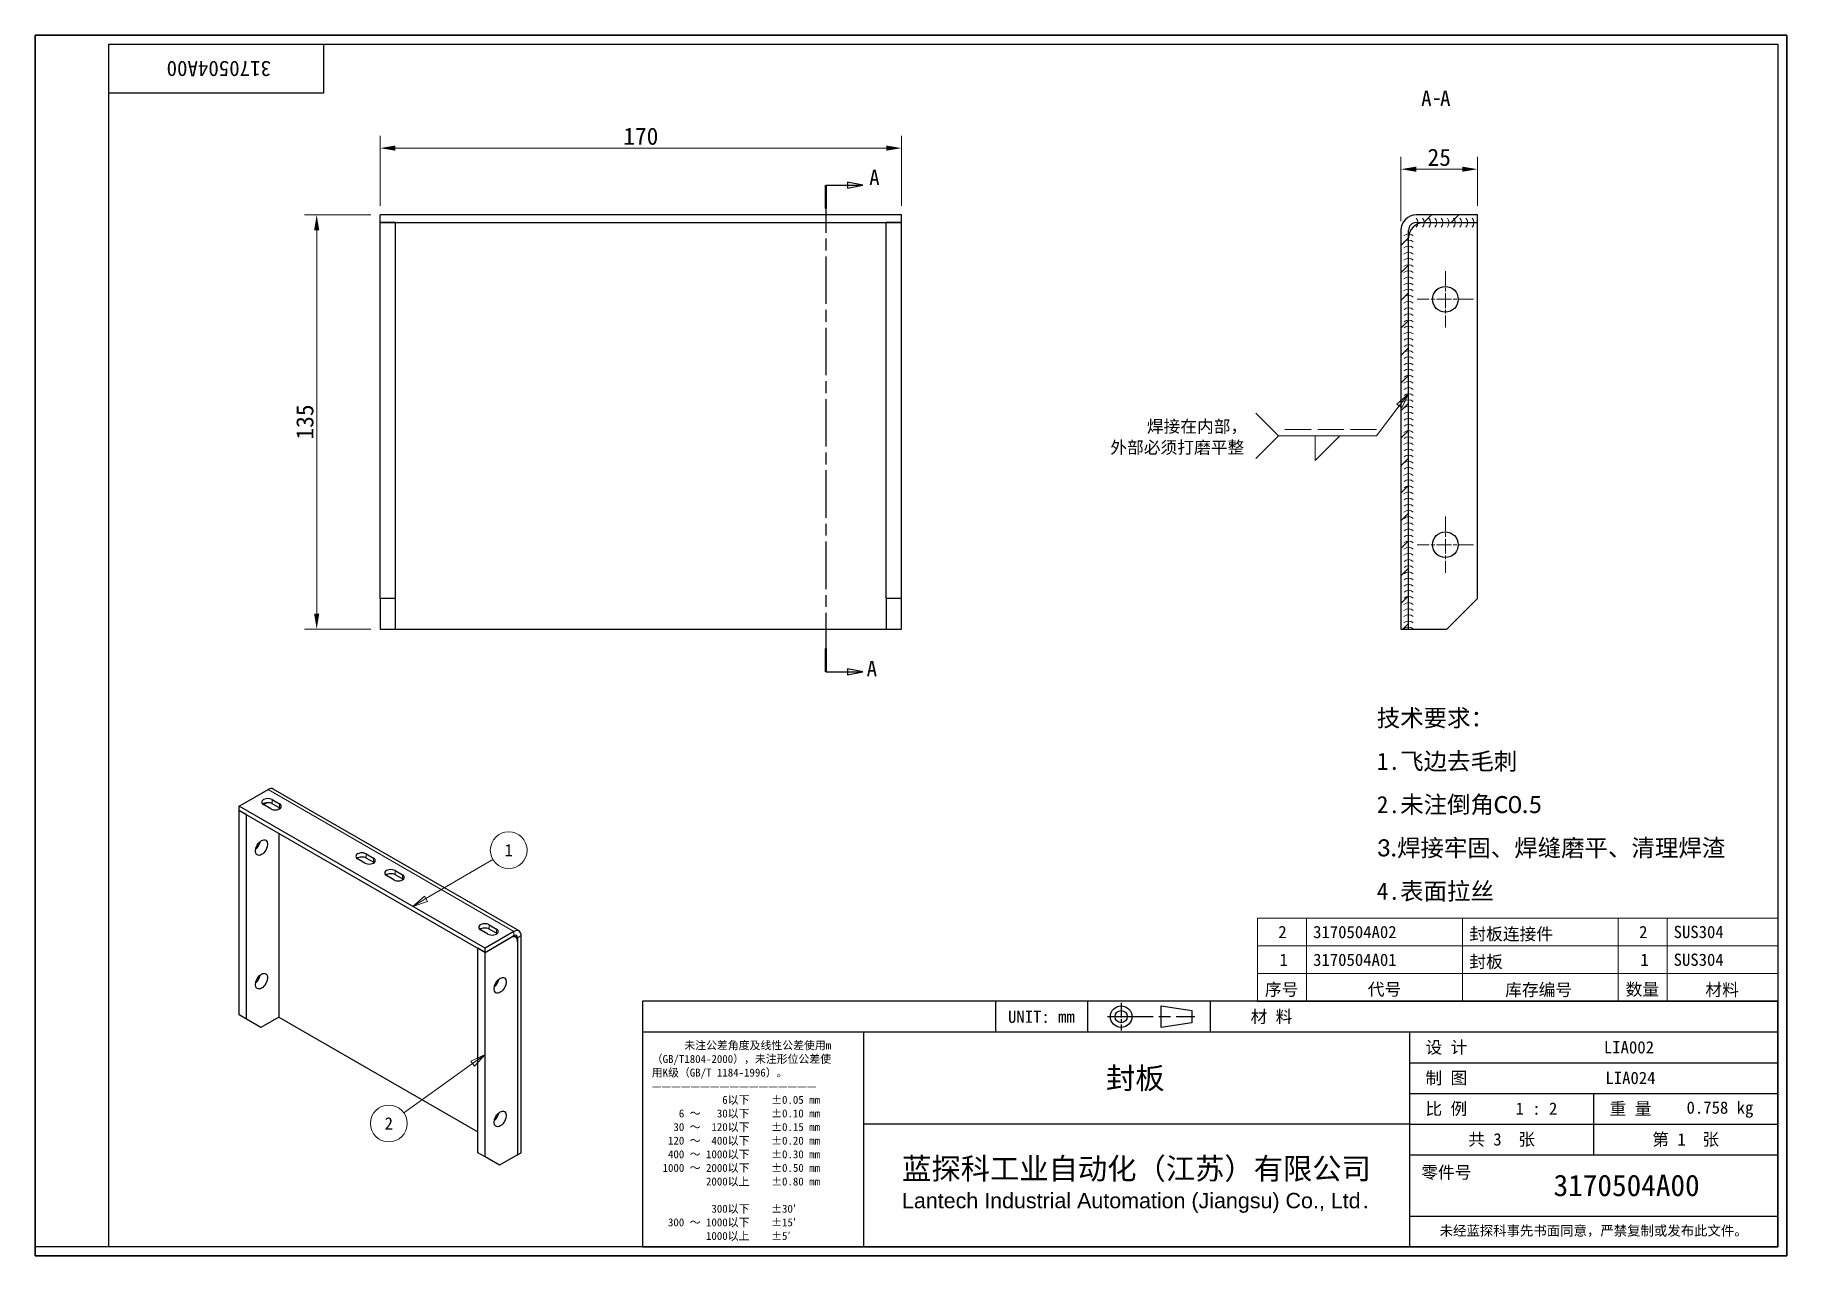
# Model space of a CAD drawing. Header units: millimetres. Extents: x 12 to 583, y 11 to 409.
import ezdxf
from ezdxf.enums import TextEntityAlignment as Align

# ---------------------------------------------------------------- set-up
doc = ezdxf.new("R2010")
doc.units = ezdxf.units.MM
doc.header["$LTSCALE"] = 2
doc.linetypes.add('CHAIN', pattern=[0.3543, 0.2362, -0.0295, 0.0591, -0.0295])
doc.linetypes.add('DASHED', pattern=[0.2067, 0.1654, -0.0413])
for name, color, linetype, lineweight in [('1', 7, 'Continuous', 18), ('剖面线 (ISO)', 7, 'Continuous', 18), ('可见 (ISO)', 7, 'Continuous', 25), ('可见窄的 (ISO)', 7, 'Continuous', 18), ('图框 (ISO)', 7, 'Continuous', 35), ('标题 (ISO)', 7, 'Continuous', 25)]:
    doc.layers.add(name, color=color, linetype=linetype, lineweight=lineweight)
for name, color, linetype, lineweight, true_color in [('中心标记 (ISO)', 1, 'CHAIN', 18, 0xff0000), ('剖切线 (ISO)', 7, 'CHAIN', 25, 0x008000), ('尺寸 (ISO)', 7, 'Continuous', 18, 0x008000), ('符号 (ISO)', 7, 'Continuous', 18, 0x008000)]:
    doc.layers.add(name, color=color, linetype=linetype, lineweight=lineweight, true_color=true_color)
doc.styles.add('HZ_33', font='simfang.ttf')
doc.styles.add('文本样式164', font='SimSun.ttf')
doc.styles.add('文本样式165', font='SimSun.ttf')
doc.styles.add('文本样式179', font='calibri.ttf')
doc.styles.add('文本样式74', font='SimSun.ttf')
doc.styles.add('最新国标', font='simfang.ttf')
doc.styles.add('注释文本 (ISO)', font='simfang.ttf')
doc.dimstyles.new('默认 (GB)', dxfattribs={"dimscale": 2, "dimtxt": 2.8, "dimasz": 2.5, "dimexe": 2, "dimexo": 1.5, "dimgap": 0.5, "dimtad": 1, "dimtoh": 1, "dimdsep": 46, "dimtxsty": '最新国标', "dimcen": 0.09, "dimdle": 10, "dimclrd": 256, "dimclre": 256, "dimclrt": 256, "dimaunit": 1, "dimadec": 3, "dimazin": 2, "dimtfac": 0.535714, "dimtdec": 3, "dimtmove": 0, "dimatfit": 3, "dimfxl": 0, "dimtolj": 1, "dimlwd": -1, "dimlwe": -1, "dimarcsym": 0})

# ---------------------------------------------------------------- blocks, each defined once
blk = doc.blocks.new('图框 最新国标')
at = {"layer": '图框 (ISO)'}
for p, q in [((6, 7), (6, 204.5)), ((6, 204.5), (291.5, 204.5)), ((291.5, 204.5), (291.5, 5.5)), ((6, 7), (6, 5.5)), ((6, 7), (6, 5.5)), ((291.5, 5.5), (6, 5.5))]:
    blk.add_line(p, q, dxfattribs=at)
at = {"layer": '图框 (ISO)', "color": 7, "linetype": 'Continuous', "lineweight": 25}
for p, q in [((18, 203), (290, 203)), ((18, 7), (18, 203)), ((18, 203), (290, 203)), ((53, 203), (53, 195)), ((290, 203), (290, 7)), ((290, 203), (290, 7)), ((53, 195), (18, 195)), ((290, 7), (6, 7)), ((290, 7), (18, 7))]:
    blk.add_line(p, q, dxfattribs=at)
at = {"layer": '图框 (ISO)', "style": '文本样式74'}
blk.add_attdef('零件代号_001', (44.45, 200.25), '', height=2.5, rotation=180, dxfattribs=at)
blk = doc.blocks.new('标题栏 最新国标')
at = {"layer": '标题 (ISO)'}
for p, q in [((381.98, -183.84), (196.98, -183.84)), ((196.98, -183.84), (196.98, -223.84)), ((254.48, -183.84), (254.48, -188.84)), ((269.48, -183.84), (269.48, -188.84)), ((281.48, -188.09), (281.48, -184.59)), ((281.48, -184.59), (286.48, -185.34)), ((286.48, -185.34), (286.48, -187.34)), ((289.48, -183.84), (289.48, -188.84)), ((381.98, -223.84), (381.98, -183.84)), ((383.48, -183.84), (383.48, -225.34)), ((286.48, -187.34), (281.48, -188.09)), ((196.98, -188.84), (381.98, -188.84)), ((232.98, -188.84), (232.98, -223.84)), ((321.98, -188.84), (321.98, -223.84)), ((321.98, -193.84), (381.98, -193.84)), ((321.98, -198.84), (381.98, -198.84)), ((351.98, -198.84), (351.98, -208.84)), ((321.98, -203.84), (232.98, -203.84)), ((321.98, -203.84), (381.98, -203.84)), ((321.98, -208.84), (381.98, -208.84)), ((321.98, -218.84), (381.98, -218.84)), ((196.98, -223.84), (381.98, -223.84)), ((383.48, -225.34), (196.98, -225.34))]:
    blk.add_line(p, q, dxfattribs=at)
at = {"layer": '标题 (ISO)', "linetype": 'CHAIN', "ltscale": 5.000333}
blk.add_line((274.98, -184.09), (274.98, -188.59), dxfattribs=at)
at = {"layer": '标题 (ISO)', "linetype": 'CHAIN', "ltscale": 15.834605}
blk.add_line((272.73, -186.34), (286.98, -186.34), dxfattribs=at)
at = {"layer": '标题 (ISO)'}
for radius in [1.75, 1]:
    blk.add_circle((274.98, -186.34), radius, dxfattribs=at)
at = {"layer": '1', "style": '文本样式164'}
for s, p in [('UNIT: mm', (261.98, -186.34)), ('材 料', (299.48, -186.34)), ('设 计', (327.98, -191.34)), ('制 图', (327.98, -196.34)), ('比 例', (327.98, -201.34)), ('重 量', (357.98, -201.34)), ('共 3  张', (336.98, -206.34)), ('第 1  张', (366.98, -206.34))]:
    blk.add_text(s, height=2, dxfattribs=at).set_placement(p, align=Align.MIDDLE_CENTER)
at = {"layer": '标题 (ISO)', "style": '注释文本 (ISO)'}
for s, insert, char_height, attachment_point, line_spacing_factor in [('\\fSimSun|b0|i0;{\\H1.3000;      未注公差角度及线性公差使用m\\P}\\fSimSun|b0|i0;{\\H1.3000;（GB/T1804-2000），未注形位公差使\\P}\\fSimSun|b0|i0;{\\H1.3000;用K级（GB/T 1184-1996）。\\P}\\fSimSun|b0|i0;{\\H1.3000;—————————————————\\P}\\fSimSun|b0|i0;{\\H1.3000;             6以下    ±0.05 mm\\P}\\fSimSun|b0|i0;{\\H1.3000;     6 ～   30以下    ±0.10 mm\\P}\\fSimSun|b0|i0;{\\H1.3000;    30 ～  120以下    ±0.15 mm\\P}\\fSimSun|b0|i0;{\\H1.3000;   120 ～  400以下    ±0.20 mm\\P}\\fSimSun|b0|i0;{\\H1.3000;   400 ～ 1000以下    ±0.30 mm\\P}\\fSimSun|b0|i0;{\\H1.3000;  1000 ～ 2000以下    ±0.50 mm\\P}\\fSimSun|b0|i0;{\\H1.3000;          2000以上    ±0.80 mm\\P}\\fSimSun|b0|i0;{\\H1.3000;\\P}\\fSimSun|b0|i0;{\\H1.3000;           300以下    ±30′\\P}\\fSimSun|b0|i0;{\\H1.3000;   300 ～ 1000以下    ±15′\\P}\\fSimSun|b0|i0;{\\H1.3000;          1000以上    ±5′}', (198.48, -206.63), 1.3, 4, 1.023913), ('{\\fMicrosoft YaHei|b0|i0|c134|p34;\\H1.75x;蓝探科工业自动化（江苏）有限公司\\P\\fArial|b0|i0|c0|p34;\\H0.71429x;Lantech Industrial Automation (Jiangsu) Co., Ltd\\fFangSong|b0|i0|c134|p49;.\\H1.15195x; }', (277.48, -213.84), 2, 5, 0.978695)]:
    blk.add_mtext(s, dxfattribs=dict(at, insert=insert, char_height=char_height, attachment_point=attachment_point, line_spacing_factor=line_spacing_factor))
at = {"layer": '标题 (ISO)', "attachment_point": 5, "style": '注释文本 (ISO)'}
for s, insert, char_height in [('\\fFangSong|b0|i0;LIA024', (357.98, -196.34), 2), ('\\fFangSong|b0|i0;零件号', (327.98, -211.84), 2), ('\\fSimSun|b0|i0;{\\H1.6000;未经蓝探科事先书面同意，严禁复制或发布此文件。}', (351.98, -221.34), 1.6)]:
    blk.add_mtext(s, dxfattribs=dict(at, insert=insert, char_height=char_height))
at = {"layer": '标题 (ISO)', "style": '注释文本 (ISO)'}
blk.add_attdef('材料', text='', height=2, dxfattribs=at).set_placement((324.48, -186.34), align=Align.MIDDLE_CENTER)
at = {"layer": '标题 (ISO)'}
for tag, p, height, style in [('设计人_001', (353.65, -192.33), 2, '注释文本 (ISO)'), ('库存编号_001', (272.51, -198.11), 3.5, '文本样式165'), ('视图比例_001', (339.26, -202.33), 2, '注释文本 (ISO)'), ('质量\\P3;_001', (367.12, -202.16), 2, '注释文本 (ISO)'), ('零件代号_001', (345.45, -215.59), 3.5, '文本样式165')]:
    blk.add_attdef(tag, p, '', height=height, dxfattribs=dict(at, style=style))
blk = doc.blocks.new('二维转换剖视图0')
at = {"layer": '剖切线 (ISO)', "linetype": 'CHAIN', "ltscale": 16.395847}
blk.add_line((134.89, 180.03), (134.89, 100.7), dxfattribs=at)
at = {"layer": '剖切线 (ISO)', "linetype": 'Continuous', "lineweight": 50}
for p, q in [((134.89, 180.03), (134.89, 176.22)), ((134.89, 104.51), (134.89, 100.7))]:
    blk.add_line(p, q, dxfattribs=at)
at = {"layer": '剖切线 (ISO)', "linetype": 'Continuous'}
for p, q in [((134.89, 180.03), (138.39, 180.03)), ((140.89, 180.03), (138.39, 180.53)), ((138.39, 180.53), (138.39, 179.53)), ((138.39, 180.03), (140.89, 180.03)), ((138.39, 179.53), (140.89, 180.03)), ((134.89, 100.7), (138.39, 100.7)), ((140.89, 100.7), (138.39, 101.2)), ((138.39, 101.2), (138.39, 100.2)), ((138.39, 100.7), (140.89, 100.7)), ((138.39, 100.2), (140.89, 100.7))]:
    blk.add_line(p, q, dxfattribs=at)
at = {"layer": '剖切线 (ISO)', "linetype": 'Continuous', "flags": 128}
for points in [[(138.39, 179.53), (140.89, 180.03), (138.39, 180.53), (138.39, 179.53)], [(138.39, 100.2), (140.89, 100.7), (138.39, 101.2), (138.39, 100.2)]]:
    blk.add_lwpolyline(points, dxfattribs=at)
at = {"layer": '剖切线 (ISO)'}
for points in [[(138.39, 179.53), (140.89, 180.03), (138.39, 180.53), (138.39, 179.53)], [(138.39, 100.2), (140.89, 100.7), (138.39, 101.2), (138.39, 100.2)]]:
    blk.add_solid(points, dxfattribs=at)
at = {"layer": '剖切线 (ISO)', "char_height": 2.5, "attachment_point": 7, "style": 'HZ_33'}
for insert in [(141.94, 180.03), (141.52, 99.99)]:
    blk.add_mtext('A', dxfattribs=dict(at, insert=insert))
blk = doc.blocks.new('*D6')
at = {"layer": 'Defpoints', "color": 0, "transparency": 16777216}
for p in [(124.44, 372.13), (124.44, 350.36), (294.44, 350.36)]:
    blk.add_point(p, dxfattribs=at)
at = {"layer": '尺寸 (ISO)', "color": 116, "true_color": 0x00803f, "transparency": 16777216}
for p, q in [((124.44, 353.36), (124.44, 376.13)), ((289.44, 372.13), (129.44, 372.13)), ((294.44, 353.36), (294.44, 376.13))]:
    blk.add_line(p, q, dxfattribs=at)
for points in [[(129.44, 372.97), (129.44, 371.3), (124.44, 372.13)], [(289.44, 372.97), (289.44, 371.3), (294.44, 372.13)]]:
    blk.add_solid(points, dxfattribs=at)
at = {"layer": '尺寸 (ISO)', "transparency": 16777216, "insert": (209.44, 375.97), "char_height": 5.6, "attachment_point": 5, "style": '最新国标'}
blk.add_mtext('\\A1;170', dxfattribs=at)
blk = doc.blocks.new('*D7')
at = {"layer": 'Defpoints', "color": 0, "transparency": 16777216}
for p in [(482.17, 365.27), (482.17, 350.36), (457.17, 345.36)]:
    blk.add_point(p, dxfattribs=at)
at = {"layer": '尺寸 (ISO)', "color": 116, "true_color": 0x00803f, "transparency": 16777216}
for p, q in [((457.17, 348.36), (457.17, 369.27)), ((482.17, 353.36), (482.17, 369.27)), ((462.17, 365.27), (477.17, 365.27))]:
    blk.add_line(p, q, dxfattribs=at)
for points in [[(462.17, 366.1), (462.17, 364.43), (457.17, 365.27)], [(477.17, 366.1), (477.17, 364.43), (482.17, 365.27)]]:
    blk.add_solid(points, dxfattribs=at)
at = {"layer": '尺寸 (ISO)', "transparency": 16777216, "insert": (469.67, 369.1), "char_height": 5.6, "attachment_point": 5, "style": '最新国标'}
blk.add_mtext('\\A1;25', dxfattribs=at)
blk = doc.blocks.new('Caterpillar1')
at = {"layer": '符号 (ISO)'}
for centre in [(230.26, 173.93), (231.27, 173.93), (232.29, 173.93), (233.3, 173.93), (234.31, 173.93), (235.32, 173.93), (236.33, 173.93), (237.34, 173.93), (238.35, 173.93), (239.36, 173.93)]:
    blk.add_arc(centre, 1.12, 318.1897, 41.8103, dxfattribs=at)
blk = doc.blocks.new('Caterpillar2')
at = {"layer": '符号 (ISO)'}
for centre, radius in [((229.84, 170.95), 1.13), ((229.84, 169.95), 1.13), ((229.84, 168.95), 1.13), ((229.84, 167.95), 1.13), ((229.84, 166.95), 1.13), ((229.84, 165.94), 1.13), ((229.84, 164.94), 1.13), ((229.84, 163.94), 1.13), ((229.84, 162.94), 1.13), ((229.84, 161.94), 1.13), ((229.84, 160.94), 1.13), ((229.84, 159.94), 1.13), ((229.84, 158.93), 1.12), ((229.84, 157.93), 1.12), ((229.84, 156.93), 1.12), ((229.84, 155.93), 1.12), ((229.84, 154.93), 1.13), ((229.84, 153.93), 1.12), ((229.84, 152.92), 1.12), ((229.84, 151.92), 1.13), ((229.84, 150.92), 1.12), ((229.84, 149.92), 1.12), ((229.84, 148.92), 1.12), ((229.84, 147.92), 1.12), ((229.84, 146.92), 1.13), ((229.84, 145.91), 1.12), ((229.84, 144.91), 1.12), ((229.84, 143.91), 1.13), ((229.84, 142.91), 1.12), ((229.84, 141.91), 1.13), ((229.84, 140.91), 1.12), ((229.84, 139.9), 1.12), ((229.84, 138.9), 1.13), ((229.84, 137.9), 1.12), ((229.84, 136.9), 1.13), ((229.84, 135.9), 1.12), ((229.84, 134.9), 1.12), ((229.84, 133.9), 1.13), ((229.84, 132.89), 1.12), ((229.84, 131.89), 1.13), ((229.84, 130.89), 1.12), ((229.84, 129.89), 1.12), ((229.84, 128.89), 1.13), ((229.84, 127.89), 1.12), ((229.84, 126.88), 1.12), ((229.84, 125.88), 1.13), ((229.84, 124.88), 1.12), ((229.84, 123.88), 1.13), ((229.84, 122.88), 1.12), ((229.84, 121.88), 1.12), ((229.84, 120.87), 1.13), ((229.84, 119.87), 1.13), ((229.84, 118.87), 1.13), ((229.84, 117.87), 1.12), ((229.84, 116.87), 1.12), ((229.84, 115.87), 1.12), ((229.84, 114.87), 1.12), ((229.84, 113.86), 1.12), ((229.84, 112.86), 1.12), ((229.84, 111.86), 1.12), ((229.84, 110.86), 1.13), ((229.84, 109.86), 1.13), ((229.84, 108.86), 1.13), ((229.84, 107.85), 1.13), ((229.84, 106.85), 1.13)]:
    blk.add_arc(centre, radius, 48.1897, 131.8103, dxfattribs=at)
blk = doc.blocks.new('明细栏')
at = {"layer": '符号 (ISO)'}
for p, q in [((290, 60.58), (205.2, 60.58)), ((205.2, 60.58), (205.2, 51.53)), ((213.2, 60.58), (213.2, 51.53)), ((238.6, 60.58), (238.6, 51.53)), ((264, 60.58), (264, 51.53)), ((272, 60.58), (272, 51.53)), ((290, 60.58), (290, 51.53)), ((290, 56.05), (205.2, 56.05)), ((290, 51.53), (205.2, 51.53)), ((205.2, 47), (205.2, 51.53)), ((213.2, 47), (213.2, 51.53)), ((238.6, 47), (238.6, 51.53)), ((264, 47), (264, 51.53)), ((272, 47), (272, 51.53)), ((290, 47), (290, 51.53)), ((290, 47), (205.2, 47))]:
    blk.add_line(p, q, dxfattribs=at)
at = {"layer": '符号 (ISO)', "char_height": 2, "attachment_point": 7, "style": '注释文本 (ISO)'}
for s, insert in [('2', (208.61, 57.3)), ('3170504A02', (214.28, 57.27)), ('封板连接件', (239.74, 56.75)), ('2', (267.41, 57.3)), ('SUS304', (273.03, 57.28)), ('1', (208.81, 52.77)), ('3170504A01', (214.28, 52.74)), ('封板', (239.74, 52.23)), ('1', (267.61, 52.77)), ('SUS304', (273.03, 52.75)), ('序号', (206.42, 47.71)), ('代号', (223.19, 47.73)), ('库存编号', (245.58, 47.66)), ('数量', (265.21, 47.72)), ('材料', (278.21, 47.68))]:
    blk.add_mtext(s, dxfattribs=dict(at, insert=insert))
blk = doc.blocks.new('引出序号1')
at = {"layer": '符号 (ISO)'}
for p, q in [((69.7, 63.74), (80.6, 70.11)), ((69.45, 64.17), (67.54, 62.47)), ((69.7, 63.74), (67.54, 62.47)), ((67.54, 62.47), (69.95, 63.3)), ((69.95, 63.3), (69.45, 64.17))]:
    blk.add_line(p, q, dxfattribs=at)
at = {"layer": '符号 (ISO)', "flags": 128}
blk.add_lwpolyline([(69.45, 64.17), (67.54, 62.47), (69.95, 63.3), (69.45, 64.17)], dxfattribs=at)
at = {"layer": '符号 (ISO)'}
blk.add_circle((83.19, 71.63), 3, dxfattribs=at)
blk.add_solid([(69.45, 64.17), (67.54, 62.47), (69.95, 63.3), (69.45, 64.17)], dxfattribs=at)
at = {"layer": '符号 (ISO)', "insert": (83.19, 71.63), "char_height": 2, "attachment_point": 5, "style": '注释文本 (ISO)'}
blk.add_mtext('1', dxfattribs=at)
blk = doc.blocks.new('引出序号2')
at = {"layer": '符号 (ISO)'}
for p, q in [((79.33, 38.32), (77.01, 37.27)), ((77.01, 37.27), (77.59, 36.46)), ((77.3, 36.86), (79.33, 38.32)), ((77.59, 36.46), (79.33, 38.32)), ((77.3, 36.86), (66.08, 28.84))]:
    blk.add_line(p, q, dxfattribs=at)
at = {"layer": '符号 (ISO)', "flags": 128}
blk.add_lwpolyline([(77.59, 36.46), (79.33, 38.32), (77.01, 37.27), (77.59, 36.46)], dxfattribs=at)
at = {"layer": '符号 (ISO)'}
blk.add_circle((63.65, 27.1), 3, dxfattribs=at)
blk.add_solid([(77.59, 36.46), (79.33, 38.32), (77.01, 37.27), (77.59, 36.46)], dxfattribs=at)
at = {"layer": '符号 (ISO)', "insert": (63.65, 27.1), "char_height": 2, "attachment_point": 5, "style": '注释文本 (ISO)'}
blk.add_mtext('2', dxfattribs=at)
blk = doc.blocks.new('焊接符号标识符1')
at = {"layer": '符号 (ISO)'}
for p, q in [((229.84, 146.04), (227.93, 144.35)), ((228.33, 144.04), (229.84, 146.04)), ((228.73, 143.74), (229.84, 146.04)), ((208.63, 139.16), (204.93, 142.86)), ((228.33, 144.04), (224.63, 139.16)), ((227.93, 144.35), (228.73, 143.74)), ((208.63, 139.16), (204.93, 135.46)), ((224.63, 139.16), (208.63, 139.16)), ((214.63, 139.16), (218.63, 139.16)), ((218.63, 139.16), (214.63, 135.16)), ((214.63, 135.16), (214.63, 139.16))]:
    blk.add_line(p, q, dxfattribs=at)
at = {"layer": '符号 (ISO)', "linetype": 'DASHED', "ltscale": 12.901145}
blk.add_line((224.63, 140.21), (208.63, 140.21), dxfattribs=at)
at = {"layer": '符号 (ISO)', "flags": 128}
blk.add_lwpolyline([(228.73, 143.74), (229.84, 146.04), (227.93, 144.35), (228.73, 143.74)], dxfattribs=at)
at = {"layer": '符号 (ISO)'}
blk.add_solid([(228.73, 143.74), (229.84, 146.04), (227.93, 144.35), (228.73, 143.74)], dxfattribs=at)
at = {"layer": '符号 (ISO)', "char_height": 2, "attachment_point": 7, "style": '注释文本 (ISO)'}
for s, insert in [('焊接在内部，', (187.18, 139.42)), ('外部必须打磨平整', (181.23, 136.06))]:
    blk.add_mtext(s, dxfattribs=dict(at, insert=insert))
blk = doc.blocks.new('*D14')
at = {"layer": 'Defpoints', "color": 0, "transparency": 16777216}
for p in [(124.44, 350.36), (103.8, 215.36), (124.44, 215.36)]:
    blk.add_point(p, dxfattribs=at)
at = {"layer": '尺寸 (ISO)', "color": 116, "true_color": 0x00803f, "transparency": 16777216}
for p, q in [((121.44, 350.36), (99.8, 350.36)), ((103.8, 345.36), (103.8, 220.36)), ((121.44, 215.36), (99.8, 215.36))]:
    blk.add_line(p, q, dxfattribs=at)
for points in [[(102.96, 345.36), (104.63, 345.36), (103.8, 350.36)], [(102.96, 220.36), (104.63, 220.36), (103.8, 215.36)]]:
    blk.add_solid(points, dxfattribs=at)
at = {"layer": '尺寸 (ISO)', "transparency": 16777216, "insert": (99.97, 282.86), "char_height": 5.6, "attachment_point": 5, "rotation": 90, "style": '最新国标'}
blk.add_mtext('\\A1;135', dxfattribs=at)

msp = doc.modelspace()

# ---------------------------------------------------------------- hatches: boundary and pattern name
at = {"layer": '剖面线 (ISO)'}
h = msp.add_hatch(dxfattribs=at)
h.set_pattern_fill('ANSI31', color=256, scale=50.8, style=0)
h.set_pattern_definition([(45, (0, 0), (-4.49013, 4.49013), [])])
edge = h.paths.add_edge_path()
edge.add_line((482.174, 350.356), (462.174, 350.356))
edge.add_ellipse((462.174, 345.356), major_axis=(-5, 0), ratio=1, start_angle=270, end_angle=360)
edge.add_line((457.174, 345.356), (457.174, 215.356))
edge.add_line((457.174, 215.356), (459.674, 215.356))
edge.add_line((459.674, 215.356), (459.674, 345.356))
edge.add_ellipse((462.174, 345.356), major_axis=(0, 2.5), ratio=1, start_angle=0, end_angle=90, ccw=False)
edge.add_line((462.174, 347.856), (482.174, 347.856))
edge.add_line((482.174, 347.856), (482.174, 350.356))

# ---------------------------------------------------------------- linework, layer by layer
at = {"layer": '中心标记 (ISO)', "ltscale": 10.209674}
for p, q in [((471.674, 332.044), (471.674, 313.668)), ((480.862, 322.856), (462.486, 322.856)), ((471.674, 252.044), (471.674, 233.668)), ((480.862, 242.856), (462.486, 242.856))]:
    msp.add_line(p, q, dxfattribs=at)
at = {"layer": '可见 (ISO)'}
for p, q in [((294.438, 350.356), (124.438, 350.356)), ((124.438, 347.856), (124.438, 350.356)), ((294.438, 347.856), (294.438, 350.356)), ((482.174, 350.356), (462.174, 350.356)), ((482.174, 347.856), (482.174, 350.356)), ((124.438, 347.856), (294.438, 347.856)), ((124.438, 225.356), (124.438, 347.856)), ((129.438, 347.856), (124.438, 347.856)), ((129.438, 225.356), (129.438, 347.856)), ((289.438, 225.356), (289.438, 347.856)), ((294.438, 347.856), (289.438, 347.856)), ((294.438, 225.356), (294.438, 347.856)), ((457.174, 345.356), (457.174, 215.356)), ((459.674, 215.356), (459.674, 345.356)), ((462.174, 347.856), (482.174, 347.856)), ((482.174, 225.356), (482.174, 347.856)), ((124.438, 225.356), (124.438, 215.356)), ((129.438, 225.356), (124.438, 225.356)), ((129.438, 215.356), (129.438, 225.356)), ((289.438, 225.356), (289.438, 215.356)), ((294.438, 225.356), (289.438, 225.356)), ((294.438, 215.356), (294.438, 225.356)), ((482.174, 225.356), (472.174, 215.356)), ((124.438, 215.356), (129.438, 215.356)), ((129.438, 215.356), (289.438, 215.356)), ((289.438, 215.356), (294.438, 215.356)), ((457.174, 215.356), (459.674, 215.356)), ((459.674, 215.356), (472.174, 215.356)), ((78.521, 157.607), (87.949, 163.05)), ((169.754, 116.947), (89.615, 163.215)), ((158.659, 111.338), (78.521, 157.607)), ((78.521, 156.246), (78.521, 157.607)), ((78.521, 156.246), (158.659, 109.978)), ((78.521, 89.565), (78.521, 156.246)), ((80.878, 154.885), (78.521, 156.246)), ((80.878, 88.204), (80.878, 154.885)), ((86.487, 158.124), (87.505, 158.711)), ((88.844, 156.763), (86.487, 158.124)), ((89.316, 159.757), (91.673, 158.396)), ((91.673, 157.035), (89.316, 158.396)), ((91.484, 157.144), (91.484, 156.667)), ((91.484, 148.761), (91.484, 88.885)), ((119.486, 139.072), (117.129, 140.433)), ((119.957, 142.066), (122.314, 140.705)), ((122.314, 139.344), (119.957, 140.705)), ((128.914, 133.629), (126.557, 134.99)), ((129.385, 136.623), (131.742, 135.262)), ((131.742, 133.901), (129.385, 135.262)), ((159.555, 115.938), (157.198, 117.299)), ((168.087, 116.782), (158.659, 111.338)), ((158.659, 109.978), (168.087, 115.421)), ((158.659, 109.978), (166.909, 114.74)), ((160.026, 118.932), (162.383, 117.571)), ((162.383, 116.21), (160.026, 117.571)), ((168.576, 114.906), (167.885, 115.304)), ((169.266, 114.74), (169.266, 43.977)), ((170.444, 44.658), (170.444, 115.421)), ((156.302, 44.658), (156.302, 111.338)), ((158.659, 109.978), (156.302, 111.338)), ((158.659, 109.978), (158.659, 111.338)), ((158.659, 43.297), (158.659, 109.978)), ((169.266, 113.38), (169.266, 43.977)), ((80.878, 88.204), (78.521, 89.565)), ((85.592, 85.483), (80.878, 88.204)), ((91.484, 88.885), (85.592, 85.483)), ((91.484, 88.885), (156.302, 51.462)), ((158.659, 43.297), (156.302, 44.658)), ((163.373, 40.575), (158.659, 43.297)), ((169.266, 43.977), (163.373, 40.575)), ((169.266, 43.977), (170.444, 44.658))]:
    msp.add_line(p, q, dxfattribs=at)
for centre in [(471.674, 322.856), (471.674, 242.856)]:
    msp.add_circle(centre, 4.188, dxfattribs=at)
for centre, radius in [((462.174, 345.356), 5), ((464.674, 342.856), 5), ((462.174, 345.356), 2.5)]:
    msp.add_arc(centre, radius, 90, 180, dxfattribs=at)
for centre, major_axis, start_param, end_param in [((87.902, 158.94), (-2, 0), 3.9269908, 7.0685835), ((87.949, 160.328), (1.667, 2.887), 0, 0.7853982), ((87.902, 157.579), (-2, 0), 3.9269908, 5.6530481), ((90.259, 157.579), (2, 0), 3.9269908, 7.0685835), ((90.259, 156.218), (-2, 0), 3.7717299, 3.9269908), ((83.47, 145.495), (1.396, 2.418), 4.1466744, 5.2781035), ((118.543, 141.249), (-2, 0), 3.9269908, 7.0685835), ((118.543, 139.889), (-2, 0), 3.9269908, 5.6530481), ((120.9, 139.889), (2, 0), 3.9269908, 7.0685835), ((120.9, 138.528), (-2, 0), 3.7717299, 3.9269908), ((127.971, 135.806), (-2, 0), 3.9269908, 7.0685835), ((127.971, 134.445), (-2, 0), 3.9269908, 5.6530481), ((130.328, 134.445), (2, 0), 3.9269908, 7.0685835), ((130.328, 133.084), (-2, 0), 3.7717299, 3.9269908), ((158.612, 118.115), (-2, 0), 3.9269908, 7.0685835), ((158.612, 116.754), (-2, 0), 3.9269908, 5.6530481), ((160.969, 116.754), (2, 0), 3.9269908, 7.0685835), ((160.969, 115.394), (-2, 0), 3.7717299, 3.9269908), ((166.909, 112.019), (1.667, 2.887), 5.4977871, 7.0685835), ((168.087, 114.06), (1.667, 2.887), 5.4977871, 7.0685835), ((168.087, 114.06), (0.833, 1.443), 5.4977871, 7.0685835), ((83.47, 101.949), (1.396, 2.418), 4.1466744, 5.2781035), ((161.252, 100.588), (1.396, 2.418), 4.1466744, 5.2781035), ((161.252, 57.041), (1.396, 2.418), 4.1466744, 5.2781035)]:
    msp.add_ellipse(centre, major_axis=major_axis, ratio=0.5773503, start_param=start_param, end_param=end_param, dxfattribs=at)
for centre in [(85.827, 144.134), (85.827, 100.588), (163.609, 99.227), (163.609, 55.681)]:
    msp.add_ellipse(centre, major_axis=(1.396, 2.418), ratio=0.5773503, dxfattribs=at)
at = {"layer": '可见窄的 (ISO)'}
for p, q in [((87.949, 163.05), (168.087, 116.782)), ((89.316, 159.757), (89.316, 158.396)), ((91.673, 158.396), (91.673, 157.035)), ((119.957, 142.066), (119.957, 140.705)), ((122.314, 140.705), (122.314, 139.344)), ((129.385, 136.623), (129.385, 135.262)), ((131.742, 135.262), (131.742, 133.901)), ((160.026, 118.932), (160.026, 117.571)), ((162.383, 117.571), (162.383, 116.21)), ((168.087, 116.782), (168.087, 115.421)), ((169.266, 114.74), (168.087, 115.421)), ((170.444, 115.421), (169.266, 114.74))]:
    msp.add_line(p, q, dxfattribs=at)

# ---------------------------------------------------------------- block references
at = {"xscale": 2, "yscale": 2, "zscale": 2}
for name, p, values in [('图框 最新国标', (0, 0), {'零件代号_001': '3170504A00'}), ('标题栏 最新国标', (-183.965, 461.689), {'零件代号_001': '3170504A00', '库存编号_001': '封板', '质量\\P3;_001': '0.758 kg', '视图比例_001': '1 : 2', '设计人_001': 'LIA002'})]:
    msp.add_blockref(name, p, dxfattribs=at).add_auto_attribs(values)
at = {"layer": '剖切线 (ISO)', "xscale": 2, "yscale": 2, "zscale": 2}
msp.add_blockref('二维转换剖视图0', (0, 0), dxfattribs=at)
at = {"layer": '符号 (ISO)', "xscale": 2, "yscale": 2, "zscale": 2}
for name in ['Caterpillar1', 'Caterpillar2', '焊接符号标识符1', '引出序号1', '明细栏', '引出序号2']:
    msp.add_blockref(name, (0, 0), dxfattribs=at)

# ---------------------------------------------------------------- texts
at = {"layer": '符号 (ISO)', "char_height": 5, "attachment_point": 7}
for s, insert, style in [('A', (463.773, 385.867), 'HZ_33'), ('-', (467.712, 385.867), '文本样式179'), ('A', (469.929, 385.867), 'HZ_33')]:
    msp.add_mtext(s, dxfattribs=dict(at, insert=insert, style=style))
at = {"layer": '符号 (ISO)', "insert": (449.306, 157.843), "char_height": 5.6, "width": 124.06973, "attachment_point": 4, "line_spacing_factor": 1.511939, "style": '注释文本 (ISO)'}
msp.add_mtext('\\fFangSong|b0|i0;{\\H5.6000;技术要求：\\P}\\fFangSong|b0|i0;{\\H5.6000;1.飞边去毛刺\\P}\\fFangSong|b0|i0;{\\H5.6000;2.未注倒角}\\fCalibri|b0|i0;{\\H5.6000;C0.5\\P}\\fCalibri|b0|i0;{\\H5.6000;3.}\\fFangSong|b0|i0;{\\H5.6000;焊接牢固、焊缝磨平、清理焊渣\\P}\\fFangSong|b0|i0;{\\H5.6000;4.表面拉丝}', dxfattribs=at)

# ---------------------------------------------------------------- dimensions: what is measured, and where the dimension line sits
at = {"layer": '尺寸 (ISO)', "color": 116, "true_color": 0x00803f}
for base, p1, p2, angle, picture, middle in [((124.438, 372.134), (294.438, 350.356), (124.438, 350.356), 180, '*D6', (209.438, 372.134)), ((482.174, 365.265), (457.174, 345.356), (482.174, 350.356), 180, '*D7', (469.674, 365.265)), ((103.798, 215.356), (124.438, 350.356), (124.438, 215.356), 90, '*D14', (103.798, 282.856))]:
    dim = msp.add_linear_dim(base=base, p1=p1, p2=p2, angle=angle, dimstyle='默认 (GB)', override={"dimgap": 0.5, "dimtoh": 0, "dimdec": 2, "dimtol": 0, "dimlim": 0, "dimtp": 0, "dimtm": 0, "dimtdec": 3, "dimtofl": 0, "dimatfit": 1}, dxfattribs=at)
    dim.commit()
    dim.dimension.update_dxf_attribs({"geometry": picture, "text_midpoint": middle, "dimtype": 160})

doc.saveas('drawing.dxf')
